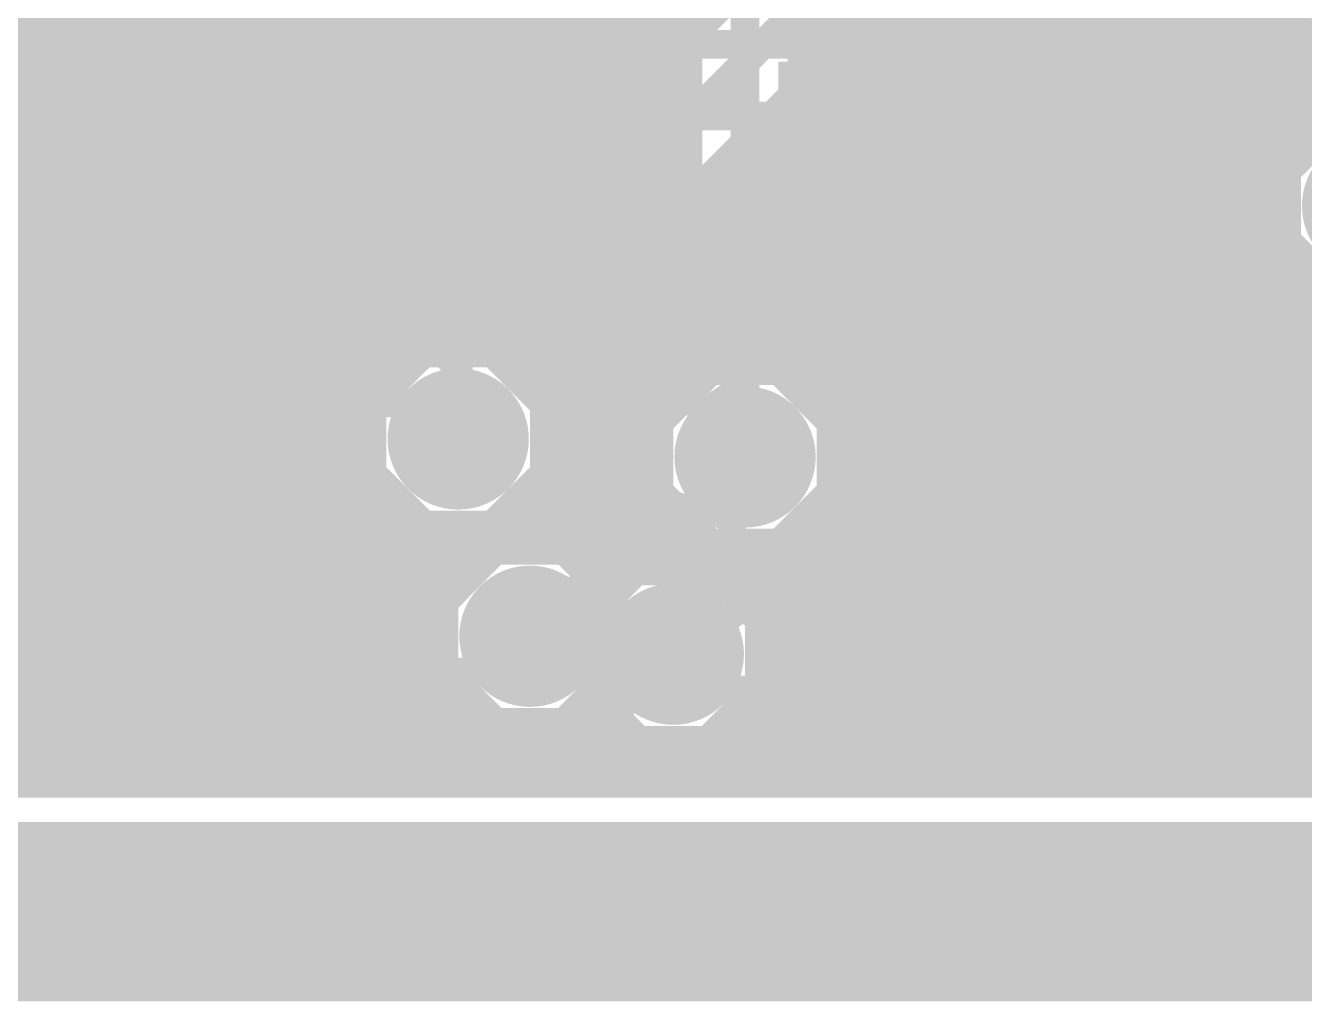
# Model space of a CAD drawing. Extents: x -6 to 196, y -52 to 46.
# Drawn here: x 116.06 to 125.12, y -5.63 to 1.28 of the extents above; entities that cross this region are included whole.
import ezdxf

# ---------------------------------------------------------------- set-up
doc = ezdxf.new("R2010")
doc.units = 0
doc.header["$MEASUREMENT"] = 0
doc.layers.get('0').update_dxf_attribs({"linetype": 'CONTINUOUS'})
for name, color, linetype in [('22-304-1_BOT', 7, 'CONTINUOUS'), ('22-304-1_DRD', 7, 'CONTINUOUS'), ('22-304-1_GND', 6, 'CONTINUOUS'), ('22-304-1_IN1', 4, 'CONTINUOUS'), ('22-304-1_SMT', 5, 'CONTINUOUS'), ('22-304-1_SPT', 10, 'CONTINUOUS'), ('22-304-1_SST', 14, 'CONTINUOUS'), ('22-304-1_TOP', 9, 'CONTINUOUS'), ('THRUHOLE_TAP', 13, 'CONTINUOUS')]:
    doc.layers.add(name, color=color, linetype=linetype)

# ---------------------------------------------------------------- blocks, each defined once
blk = doc.blocks.new('ROUND_57')
at = {"const_width": 0.35052}
blk.add_lwpolyline([(-0.17526, 0, 1), (0.17526, 0, 1)], format="xyb", close=True, dxfattribs=at)
blk = doc.blocks.new('ROUND_83')
at = {"const_width": 0.50038}
blk.add_lwpolyline([(-0.25019, 0, 1), (0.25019, 0, 1)], format="xyb", close=True, dxfattribs=at)
blk = doc.blocks.new('RECTANGLE_5')
blk.add_solid([(0.4826, 0.4064), (0.4826, -0.4064), (-0.4826, 0.4064), (-0.4826, -0.4064)])
blk = doc.blocks.new('ROUND_88')
at = {"const_width": 0.10033}
blk.add_lwpolyline([(-0.050164, 0, 1), (0.050164, 0, 1)], format="xyb", close=True, dxfattribs=at)

msp = doc.modelspace()

# ---------------------------------------------------------------- linework, layer by layer
at = {"layer": '22-304-1_BOT'}
for points, const_width in [([(116.3574, 20.828), (116.3574, -4.064)], 0.254), ([(116.586, 20.828), (116.586, -4.064)], 0.254), ([(116.8146, 20.828), (116.8146, -4.064)], 0.254), ([(117.0432, 20.828), (117.0432, -4.064)], 0.254), ([(117.2718, 20.828), (117.2718, -4.064)], 0.254), ([(121.6152, 20.828), (121.6152, -1.28016)], 0.254), ([(121.8438, 20.828), (121.8438, -4.064)], 0.254), ([(119.507, 16.002), (120.65, 14.859), (120.65, 9.144), (121.158, 8.636), (121.158, -1.778)], 0.2032), ([(118.872, 15.76832), (118.872, -1.02362)], 0.254), ([(119.1006, 15.46098), (119.1006, -0.97536)], 0.254), ([(123.444, 15.32382), (123.444, -4.064)], 0.254), ([(123.6726, 15.27556), (123.6726, -4.064)], 0.254), ([(121.58726, 8.636), (121.58726, -1.25476)], 0.254), ([(116.1288, 8.509), (116.1288, -4.064)], 0.254), ([(120.7008, 8.48614), (120.7008, -1.28016)], 0.254), ([(120.72874, 8.4582), (120.72874, -1.25476)], 0.254), ([(123.9012, 7.07136), (123.9012, -4.064)], 0.254), ([(124.1298, 6.93166), (124.1298, -4.064)], 0.254), ([(124.3584, 6.89356), (124.3584, -4.064)], 0.254), ([(124.587, 6.02996), (124.587, -4.064)], 0.254), ([(124.8156, 5.85978), (124.8156, -4.064)], 0.254), ([(125.0442, 5.80136), (125.0442, 0.381)], 0.254), ([(123.2154, 5.18668), (123.2154, -4.064)], 0.254), ([(122.0724, 4.85902), (122.0724, -4.064)], 0.254), ([(122.9868, 4.8133), (122.9868, -4.064)], 0.254), ([(122.301, 4.70662), (122.301, -4.064)], 0.254), ([(122.7582, 4.68884), (122.7582, -4.064)], 0.254), ([(122.5296, 4.65836), (122.5296, -4.064)], 0.254), ([(120.4722, 4.23164), (120.4722, -2.52222)], 0.254), ([(117.5004, 4.15036), (117.5004, -4.064)], 0.254), ([(119.3292, 4.191), (119.3292, -1.00584)], 0.254), ([(118.6434, 4.02844), (118.6434, -1.17602)], 0.254), ([(119.5578, 3.98018), (119.5578, -1.1303)], 0.254), ([(120.2436, 3.99542), (120.2436, -2.63398)], 0.254), ([(117.729, 3.8862), (117.729, -4.064)], 0.254), ([(119.7864, 3.90398), (119.7864, -1.50368)], 0.254), ([(120.015, 3.90652), (120.015, -2.4892)], 0.254), ([(117.9576, 3.7846), (117.9576, -4.064)], 0.254), ([(118.1862, 3.7719), (118.1862, -4.064)], 0.254), ([(118.4148, 3.84048), (118.4148, -4.064)], 0.254), ([(120.72874, 1.1938), (91.29268, 1.1938)], 0.254), ([(125.45314, 1.1938), (121.58726, 1.1938)], 0.254), ([(120.72874, 0.9652), (91.36634, 0.9652)], 0.254), ([(125.45314, 0.9652), (121.58726, 0.9652)], 0.254), ([(120.72874, 0.7366), (91.42476, 0.7366)], 0.254), ([(125.23978, 0.7366), (121.58726, 0.7366)], 0.254), ([(120.72874, 0.508), (91.4654, 0.508)], 0.254), ([(125.15596, 0.508), (121.58726, 0.508)], 0.254), ([(120.72874, 0.2794), (91.4908, 0.2794)], 0.254), ([(124.98578, 0.2794), (121.58726, 0.2794)], 0.254), ([(120.72874, 0.0508), (98.806, 0.0508)], 0.254), ([(124.92736, 0.0508), (121.58726, 0.0508)], 0.254), ([(120.72874, -0.1778), (99.01428, -0.1778)], 0.254), ([(124.95022, -0.1778), (121.58726, -0.1778)], 0.254), ([(125.0442, -0.381), (125.0442, -4.064)], 0.254), ([(120.72874, -0.4064), (99.09302, -0.4064)], 0.254), ([(125.06198, -0.4064), (121.58726, -0.4064)], 0.254), ([(120.72874, -0.635), (99.08794, -0.635)], 0.254), ([(125.36932, -0.635), (121.58726, -0.635)], 0.254), ([(120.72874, -0.8636), (98.99904, -0.8636)], 0.254), ([(139.15898, -0.8636), (121.58726, -0.8636)], 0.254), ([(118.745, -1.0922), (98.76536, -1.0922)], 0.254), ([(120.72874, -1.0922), (119.507, -1.0922)], 0.254), ([(139.04722, -1.0922), (121.58726, -1.0922)], 0.254), ([(118.53418, -1.3208), (91.24442, -1.3208)], 0.254), ([(120.66016, -1.3208), (119.71528, -1.3208)], 0.254), ([(139.02436, -1.3208), (121.65584, -1.3208)], 0.254), ([(118.45798, -1.5494), (91.14028, -1.5494)], 0.254), ([(120.52046, -1.5494), (119.79402, -1.5494)], 0.254), ([(139.08278, -1.5494), (121.793, -1.5494)], 0.254), ([(118.46052, -1.778), (91.01836, -1.778)], 0.254), ([(119.7864, -1.79832), (119.7864, -2.3876)], 0.254), ([(120.48236, -1.778), (119.78894, -1.778)], 0.254), ([(139.25296, -1.778), (121.83364, -1.778)], 0.254), ([(118.54942, -2.0066), (90.87104, -2.0066)], 0.254), ([(120.52046, -2.0066), (119.70004, -2.0066)], 0.254), ([(140.13434, -2.0066), (121.793, -2.0066)], 0.254), ([(118.6434, -2.12344), (118.6434, -4.064)], 0.254), ([(119.5578, -2.1717), (119.5578, -2.3749)], 0.254), ([(118.78564, -2.2352), (90.69578, -2.2352)], 0.254), ([(118.872, -2.27838), (118.872, -4.064)], 0.254), ([(119.3292, -2.29616), (119.3292, -2.44348)], 0.254), ([(120.66016, -2.2352), (119.46636, -2.2352)], 0.254), ([(120.7008, -2.27584), (120.7008, -2.49936)], 0.254), ([(121.6152, -2.27584), (121.6152, -4.064)], 0.254), ([(139.90574, -2.2352), (121.65584, -2.2352)], 0.254), ([(119.1006, -2.32664), (119.1006, -2.63144)], 0.254), ([(119.29364, -2.4638), (90.49004, -2.4638)], 0.254), ([(139.67714, -2.4638), (119.97436, -2.4638)], 0.254), ([(120.9294, -2.413), (120.9294, -2.55778)], 0.254), ([(121.158, -2.45364), (121.158, -2.72796)], 0.254), ([(121.3866, -2.413), (121.3866, -4.064)], 0.254), ([(119.05742, -2.6924), (90.23858, -2.6924)], 0.254), ([(139.44854, -2.6924), (121.12244, -2.6924)], 0.254), ([(118.96852, -2.921), (89.93124, -2.921)], 0.254), ([(139.21994, -2.921), (121.27738, -2.921)], 0.254), ([(118.96598, -3.1496), (89.53246, -3.1496)], 0.254), ([(137.64768, -3.1496), (121.32564, -3.1496)], 0.254), ([(119.04218, -3.3782), (88.92286, -3.3782)], 0.254), ([(137.2743, -3.3782), (121.29516, -3.3782)], 0.254), ([(119.1006, -3.46456), (119.1006, -4.064)], 0.254), ([(119.253, -3.6068), (17.145, -3.6068)], 0.254), ([(119.3292, -3.65252), (119.3292, -4.064)], 0.254), ([(120.015, -3.6068), (120.015, -4.064)], 0.254), ([(120.1293, -3.6068), (120.015, -3.6068)], 0.254), ([(121.158, -3.62204), (121.158, -4.064)], 0.254), ([(137.14984, -3.6068), (121.1707, -3.6068)], 0.254), ([(119.5578, -3.71856), (119.5578, -4.064)], 0.254), ([(119.7864, -3.70586), (119.7864, -4.064)], 0.254), ([(120.2436, -3.71602), (120.2436, -4.064)], 0.254), ([(120.50268, -3.8354), (17.145, -3.8354)], 0.254), ([(120.4722, -3.82778), (120.4722, -4.064)], 0.254), ([(137.11936, -3.8354), (120.79732, -3.8354)], 0.254), ([(120.9294, -3.78968), (120.9294, -4.064)], 0.254), ([(120.7008, -3.8481), (120.7008, -4.064)], 0.254), ([(137.16762, -4.064), (17.145, -4.064)], 0.254)]:
    msp.add_lwpolyline(points, dxfattribs=dict(at, const_width=const_width))
at = {"layer": '22-304-1_BOT', "const_width": 0.254}
for points in [[(125.30074, 0.81026, 0.1897057), (125.17581, 0.52317)], [(125.30074, 0.81026, 0.1897057), (125.17581, 0.52317)], [(125.17374, 0.52324, 0.2246031), (124.92621, 0)], [(124.92736, 0, 0.4142136), (125.603, -0.67564)], [(119.126, -0.97536, 0.4142136), (118.45036, -1.651)], [(119.80164, -1.651, 0.4142136), (119.126, -0.97536)], [(120.72874, -1.25476, 0.2246031), (120.48121, -1.778)], [(121.83364, -1.778, 0.224604), (121.58653, -1.25565)], [(118.45036, -1.651, 0.4142136), (119.126, -2.32664)], [(119.126, -2.32664, 0.4142136), (119.80164, -1.651)], [(120.48236, -1.778, 0.4142136), (121.158, -2.45364)], [(121.158, -2.45364, 0.4142136), (121.83364, -1.778)], [(119.634, -2.37236, 0.4142136), (118.95836, -3.048)], [(120.19534, -2.67208, 0.2502108), (119.634, -2.37241)], [(120.65, -2.49936, 0.1858575), (120.1969, -2.67381)], [(121.32564, -3.175, 0.4142136), (120.65, -2.49936)], [(118.95836, -3.048, 0.4142136), (119.634, -3.72364)], [(120.65, -3.85064, 0.4142136), (121.32564, -3.175)], [(119.634, -3.72364, 0.1851372), (120.0857, -3.55045)], [(120.08612, -3.55092, 0.2507649), (120.65, -3.8527)]]:
    msp.add_lwpolyline(points, format="xyb", dxfattribs=at)
at = {"layer": '22-304-1_DRD'}
for points, const_width in [([(195.00088, 21.99894), (101.99878, 21.99894), (78.99908, 44.99864), (-4.99872, 44.99864), (-4.99872, -4.99872), (195.00088, -4.99872), (195.00088, 21.99894)], 1.27), ([(125.349, 0.635), (124.968, 0.254)], 0.254), ([(124.968, 0.254), (124.968, -0.254)], 0.254), ([(124.968, -0.254), (125.349, -0.635)], 0.254), ([(118.872, -1.016), (118.491, -1.397)], 0.254), ([(119.38, -1.016), (118.872, -1.016)], 0.254), ([(119.761, -1.397), (119.38, -1.016)], 0.254), ([(120.904, -1.143), (120.523, -1.524)], 0.254), ([(121.412, -1.143), (120.904, -1.143)], 0.254), ([(121.793, -1.524), (121.412, -1.143)], 0.254), ([(118.491, -1.397), (118.491, -1.905)], 0.254), ([(119.761, -1.905), (119.761, -1.397)], 0.254), ([(120.523, -1.524), (120.523, -2.032)], 0.254), ([(121.793, -2.032), (121.793, -1.524)], 0.254), ([(118.491, -1.905), (118.872, -2.286)], 0.254), ([(119.38, -2.286), (119.761, -1.905)], 0.254), ([(120.523, -2.032), (120.904, -2.413)], 0.254), ([(121.412, -2.413), (121.793, -2.032)], 0.254), ([(118.872, -2.286), (119.38, -2.286)], 0.254), ([(119.38, -2.413), (118.999, -2.794)], 0.254), ([(119.888, -2.413), (119.38, -2.413)], 0.254), ([(120.269, -2.794), (119.888, -2.413)], 0.254), ([(120.904, -2.413), (121.412, -2.413)], 0.254), ([(120.396, -2.54), (120.015, -2.921)], 0.254), ([(120.904, -2.54), (120.396, -2.54)], 0.254), ([(121.285, -2.921), (120.904, -2.54)], 0.254), ([(118.999, -2.794), (118.999, -3.302)], 0.254), ([(120.269, -3.302), (120.269, -2.794)], 0.254), ([(120.015, -2.921), (120.015, -3.429)], 0.254), ([(121.285, -3.429), (121.285, -2.921)], 0.254), ([(118.999, -3.302), (119.38, -3.683)], 0.254), ([(119.888, -3.683), (120.269, -3.302)], 0.254), ([(120.015, -3.429), (120.396, -3.81)], 0.254), ([(120.904, -3.81), (121.285, -3.429)], 0.254), ([(119.38, -3.683), (119.888, -3.683)], 0.254), ([(120.396, -3.81), (120.904, -3.81)], 0.254)]:
    msp.add_lwpolyline(points, dxfattribs=dict(at, const_width=const_width))
at = {"layer": '22-304-1_GND', "const_width": 1.27}
msp.add_lwpolyline([(195.00088, 21.99894), (101.99878, 21.99894), (78.99908, 44.99864), (-4.99872, 44.99864), (-4.99872, -4.99872), (195.00088, -4.99872), (195.00088, 21.99894)], dxfattribs=at)
at = {"layer": '22-304-1_IN1'}
for points, const_width in [([(137.795, 3.81), (133.477, 3.81), (132.461, 2.794), (125.222, 2.794), (123.571, 1.143), (91.948, 1.143), (89.662, 3.429), (80.899, 3.429), (80.01, 4.318), (66.421, 4.318), (65.786, 4.953), (22.098, 4.953), (21.844, 5.207), (20.32, 5.207)], 0.2032), ([(136.04494, 2.286), (125.349, 2.286), (123.698, 0.635), (91.694, 0.635), (89.408, 2.921), (80.645, 2.921), (79.756, 3.81), (66.294, 3.81), (65.659, 4.445), (21.082, 4.445)], 0.2032), ([(119.634, -3.048), (119.38, -3.302), (72.644, -3.302), (65.405, 3.937), (58.62574, 3.937), (57.21096, 2.51968)], 0.2032), ([(127.508, 0.762), (125.095, 0.762), (123.952, -0.381), (99.568, -0.381), (98.679, -1.27), (92.837, -1.27), (89.154, 2.413), (80.137, 2.413), (79.248, 3.302), (77.597, 3.302), (76.2, 1.905)], 0.2032), ([(125.603, 0), (124.714, -0.889), (99.695, -0.889), (98.806, -1.778), (92.583, -1.778), (88.9, 1.905), (78.74, 1.905)], 0.2032), ([(144.78, -0.381), (144.526, -0.127), (129.667, -0.127), (127.762, 1.778), (125.476, 1.778), (123.825, 0.127), (98.933, 0.127), (98.425, -0.381), (98.425, -0.508)], 0.2032), ([(57.21096, 0.02032), (57.25668, 0.02032), (61.087, -3.81), (120.015, -3.81), (120.65, -3.175)], 0.2032), ([(121.158, -1.778), (120.65, -2.286), (119.38, -2.286), (118.872, -2.794), (75.819, -2.794), (73.66, -0.635)], 0.2032), ([(119.126, -1.651), (118.872, -1.397), (99.822, -1.397), (98.933, -2.286), (80.391, -2.286), (78.74, -0.635)], 0.2032), ([(125.53442, -0.6731), (125.02134, -1.18618)], 0.254), ([(125.222, -0.98552), (125.222, -3.95478)], 0.254), ([(139.04722, -1.0922), (125.11532, -1.0922)], 0.254), ([(124.9934, -1.21412), (124.9934, -3.95478)], 0.254), ([(124.714, -1.31826), (121.6533, -1.31826)], 0.254), ([(139.02436, -1.3208), (121.65584, -1.3208)], 0.254), ([(121.793, -1.31826), (121.793, -1.54432)], 0.254), ([(122.0216, -1.31826), (122.0216, -3.95732)], 0.254), ([(122.2502, -1.31826), (122.2502, -3.95732)], 0.254), ([(122.4788, -1.31826), (122.4788, -3.95732)], 0.254), ([(122.7074, -1.31826), (122.7074, -3.95732)], 0.254), ([(122.936, -1.31826), (122.936, -3.95732)], 0.254), ([(123.1646, -1.31826), (123.1646, -3.95478)], 0.254), ([(123.3932, -1.31826), (123.3932, -3.95478)], 0.254), ([(123.6218, -1.31826), (123.6218, -3.95478)], 0.254), ([(123.8504, -1.31826), (123.8504, -3.95478)], 0.254), ([(124.079, -1.31826), (124.079, -3.95478)], 0.254), ([(124.3076, -1.31826), (124.3076, -3.95478)], 0.254), ([(124.5362, -1.31826), (124.5362, -3.95478)], 0.254), ([(124.7648, -1.31318), (124.7648, -3.95478)], 0.254), ([(139.08278, -1.5494), (121.793, -1.5494)], 0.254), ([(139.25296, -1.778), (121.83364, -1.778)], 0.254), ([(193.802, -2.0066), (121.793, -2.0066)], 0.254), ([(121.793, -2.01168), (121.793, -3.95732)], 0.254), ([(193.802, -2.2352), (121.65584, -2.2352)], 0.254), ([(121.5644, -2.31902), (121.5644, -3.95732)], 0.254), ([(121.08942, -2.4511), (120.96496, -2.57556)], 0.254), ([(193.802, -2.4638), (121.07672, -2.4638)], 0.254), ([(121.1072, -2.4511), (121.1072, -2.67716)], 0.254), ([(121.3358, -2.43078), (121.3358, -3.95732)], 0.254), ([(193.802, -2.6924), (121.12244, -2.6924)], 0.254), ([(193.802, -2.921), (121.27738, -2.921)], 0.254), ([(137.64768, -3.1496), (121.32564, -3.1496)], 0.254), ([(137.2743, -3.3782), (121.29516, -3.3782)], 0.254), ([(137.14984, -3.6068), (121.1707, -3.6068)], 0.254), ([(121.1072, -3.67284), (121.1072, -3.95732)], 0.254), ([(137.11936, -3.8354), (120.79732, -3.8354)], 0.254), ([(120.8786, -3.81), (120.8786, -3.95732)], 0.254), ([(120.58142, -3.8481), (120.4722, -3.95732)], 0.254), ([(120.65, -3.85064), (120.65, -3.95732)], 0.254), ([(137.13206, -3.94462), (120.4722, -3.95732)], 0.254)]:
    msp.add_lwpolyline(points, dxfattribs=dict(at, const_width=const_width))
at = {"layer": '22-304-1_IN1', "const_width": 0.254}
for points in [[(124.714, -1.31826, 0.1989124), (125.01753, -1.19253)], [(124.714, -1.31826, 0.1989124), (125.01753, -1.19253)], [(121.83364, -1.778, 0.1892583), (121.65319, -1.31836)], [(121.158, -2.45364, 0.4142136), (121.83364, -1.778)], [(121.08942, -2.4511, 0.0253896), (121.158, -2.45458)], [(121.32564, -3.175, 0.278648), (120.96496, -2.57556)], [(120.65, -3.85064, 0.4142136), (121.32564, -3.175)], [(120.58142, -3.8481, 0.0253896), (120.65, -3.85158)]]:
    msp.add_lwpolyline(points, format="xyb", dxfattribs=at)
at = {"layer": '22-304-1_SST'}
for points, const_width in [([(123.3805, -0.1905), (123.3805, 2.7305), (121.7422, 2.7305), (121.7422, -0.1905), (123.3805, -0.1905)], 0.1524), ([(117.2845, 2.0955), (117.2845, -0.8255), (118.9228, -0.8255), (118.9228, 2.0955), (117.2845, 2.0955)], 0.1524), ([(116.0272, 1.905), (116.0272, 0.254)], 0.254), ([(116.2558, 1.905), (116.2558, 0.254)], 0.254), ([(116.4844, 1.905), (116.4844, 0.254)], 0.254), ([(116.713, 1.905), (116.713, 0.254)], 0.254), ([(116.713, 1.27), (104.267, 1.27)], 0.254), ([(123.8504, 1.00076), (124.8664, 0.64516), (124.8664, 1.12014)], 0.1524), ([(116.713, 1.0414), (104.267, 1.0414)], 0.254), ([(120.45442, 0.9017), (121.47042, 0.5461), (121.47042, 1.02108)], 0.1524), ([(116.713, 0.8128), (104.267, 0.8128)], 0.254), ([(116.713, 0.5842), (104.267, 0.5842)], 0.254), ([(116.713, 0.3556), (104.267, 0.3556)], 0.254), ([(116.713, 0.254), (104.267, 0.254)], 0.254), ([(124.02058, 0.28194), (123.8504, 0.16256), (123.8504, -0.07366), (124.02058, -0.1905), (124.19076, -0.1905), (124.52858, 0.04572), (124.8664, -0.1905), (124.8664, 0.28194)], 0.1524), ([(120.45442, -0.17272), (120.45442, 0.0635)], 0.1524), ([(120.45442, -0.05334), (121.47042, -0.05334), (121.30024, 0.0635)], 0.1524), ([(116.713, -0.254), (104.267, -0.254), (104.267, -1.905)], 0.254), ([(116.0272, -0.254), (116.0272, -1.905)], 0.254), ([(116.2558, -0.254), (116.2558, -1.905)], 0.254), ([(116.4844, -0.254), (116.4844, -1.905)], 0.254), ([(116.713, -0.254), (116.713, -1.905)], 0.254), ([(116.713, -0.4318), (104.267, -0.4318)], 0.254), ([(123.3805, -3.3655), (123.3805, -0.4445), (121.7422, -0.4445), (121.7422, -3.3655), (123.3805, -3.3655)], 0.1524), ([(123.6345, -0.4445), (123.6345, -3.3655), (125.2728, -3.3655), (125.2728, -0.4445), (123.6345, -0.4445)], 0.1524), ([(116.713, -0.6604), (104.267, -0.6604)], 0.254), ([(116.713, -0.889), (104.267, -0.889)], 0.254), ([(120.58142, -0.93472), (120.58142, -1.29032), (120.74906, -1.40716), (120.91924, -1.40716), (121.08942, -1.29032), (121.08942, -0.93472), (120.07342, -0.93472)], 0.1524), ([(116.713, -1.1176), (104.267, -1.1176)], 0.254), ([(117.7544, -1.21666), (117.7544, -1.57226), (117.92458, -1.6891), (118.09476, -1.6891), (118.2624, -1.57226), (118.2624, -1.21666), (117.2464, -1.21666)], 0.1524), ([(120.58142, -1.22936), (120.07342, -1.40716)], 0.1524), ([(116.713, -1.3462), (104.267, -1.3462)], 0.254), ([(116.713, -1.5748), (104.267, -1.5748)], 0.254), ([(117.7544, -1.5113), (117.2464, -1.6891)], 0.1524), ([(116.713, -1.8034), (104.267, -1.8034)], 0.254), ([(120.07342, -1.88976), (121.08942, -2.24536), (121.08942, -1.77292)], 0.1524), ([(116.713, -1.905), (104.267, -1.905)], 0.254), ([(117.41658, -2.05486), (117.2464, -2.11328), (117.2464, -2.46888), (117.41658, -2.5273), (117.7544, -2.5273), (117.92458, -2.41046), (117.92458, -2.05486), (118.2624, -2.05486), (118.2624, -2.5273)], 0.1524), ([(120.07342, -2.78892), (120.24106, -2.66954), (120.41124, -2.61112), (120.74906, -2.61112), (120.91924, -2.66954), (121.08942, -2.78892), (121.08942, -2.90576), (120.91924, -3.02514), (120.74906, -3.08356), (120.41124, -3.08356), (120.24106, -3.02514), (120.07342, -2.90576), (120.07342, -2.78892)], 0.1524), ([(117.7544, -2.95148), (117.7544, -3.30708), (117.58676, -3.3655), (117.41658, -3.3655), (117.2464, -3.30708), (117.2464, -2.95148), (117.41658, -2.89306), (117.58676, -2.89306), (118.2624, -3.12928)], 0.1524)]:
    msp.add_lwpolyline(points, dxfattribs=dict(at, const_width=const_width))
at = {"layer": '22-304-1_TOP'}
for points, const_width in [([(116.459, 17.22374), (116.459, -3.50774)], 0.254), ([(133.985, -2.6162), (133.985, -2.667), (132.715, -3.937), (97.028, -3.937), (91.948, 1.143), (91.948, 5.08), (89.535, 7.493), (86.995, 7.493), (85.217, 9.271), (85.217, 10.922), (85.598, 11.303), (86.233, 11.303), (86.36, 11.43)], 0.2032), ([(118.11, -0.0762), (120.0658, -0.0762), (121.412, 1.27), (124.333, 1.27), (124.841, 1.778), (124.841, 3.302), (123.698, 4.445), (123.698, 8.001), (125.349, 9.652), (126.111, 9.652), (126.46914, 9.29386), (127.5588, 9.29386)], 0.2032), ([(116.6876, 9.34974), (116.6876, -3.50774)], 0.254), ([(116.9162, 9.34974), (116.9162, -3.50774)], 0.254), ([(117.1448, 9.34974), (117.1448, -3.50774)], 0.254), ([(116.2304, 8.74268), (116.2304, -3.50774)], 0.254), ([(116.0018, 8.3693), (116.0018, -3.50774)], 0.254), ([(118.9736, 8.28294), (118.9736, 0.35306)], 0.254), ([(119.2022, 8.28294), (119.2022, 0.35306)], 0.254), ([(127.5588, 6.29158), (126.56058, 6.29158), (126.111, 5.842), (126.111, 1.524), (125.1458, 0.5588), (122.555, 0.5588)], 0.2032), ([(118.11, 5.6388), (118.11, 4.445), (118.11, 1.3462)], 0.2032), ([(120.5738, 4.90474), (120.5738, 1.03632)], 0.254), ([(120.8024, 4.90474), (120.8024, 1.26492)], 0.254), ([(118.11, 1.3462), (118.11, 4.445)], 0.2032), ([(119.4308, 4.07416), (119.4308, 0.35306)], 0.254), ([(120.3452, 4.07416), (120.3452, 0.80772)], 0.254), ([(119.6594, 3.93446), (119.6594, 0.35306)], 0.254), ([(119.888, 3.89636), (119.888, 0.35306)], 0.254), ([(120.1166, 3.93446), (120.1166, 0.57912)], 0.254), ([(117.29974, 2.08026), (117.29974, 0.65786)], 0.254), ([(118.92026, 2.08026), (118.92026, 0.65786)], 0.254), ([(121.10974, 1.57226), (119.888, 0.35306)], 0.254), ([(117.29974, 1.3208), (98.85426, 1.3208)], 0.254), ([(120.85574, 1.3208), (118.92026, 1.3208)], 0.254), ([(117.29974, 1.0922), (98.85426, 1.0922)], 0.254), ([(120.62714, 1.0922), (118.92026, 1.0922)], 0.254), ([(117.29974, 0.8636), (98.85426, 0.8636)], 0.254), ([(120.39854, 0.8636), (118.92026, 0.8636)], 0.254), ([(121.5898, 0.84074), (120.37314, -0.37338)], 0.254), ([(121.74474, 0.84074), (121.5898, 0.84074)], 0.254), ([(121.7168, 0.84074), (121.7168, -1.397)], 0.254), ([(121.74474, 0.84074), (121.74474, -0.17526)], 0.254), ([(121.4882, 0.73914), (121.4882, -1.18618)], 0.254), ([(117.29974, 0.635), (98.85426, 0.635)], 0.254), ([(117.29974, 0.65786), (117.29974, 0.61214)], 0.254), ([(117.29974, 0.61214), (117.29974, -0.81026)], 0.254), ([(118.92026, 0.65786), (118.92026, 0.61214)], 0.254), ([(120.16994, 0.635), (118.92026, 0.635)], 0.254), ([(118.92026, 0.61214), (118.92026, 0.35306)], 0.254), ([(121.74474, 0.635), (121.38152, 0.635)], 0.254), ([(121.2596, 0.51054), (121.2596, -1.10998)], 0.254), ([(122.555, 0.5588), (122.555, -1.1938)], 0.2032), ([(117.29974, 0.4064), (98.85426, 0.4064)], 0.254), ([(119.94134, 0.4064), (118.92026, 0.4064)], 0.254), ([(119.888, 0.35306), (118.92026, 0.35306)], 0.254), ([(121.74474, 0.4064), (121.15292, 0.4064)], 0.254), ([(121.031, 0.28194), (121.031, -1.11252)], 0.254), ([(117.29974, 0.1778), (98.85426, 0.1778)], 0.254), ([(121.74474, 0.1778), (120.92432, 0.1778)], 0.254), ([(123.36526, 0.12954), (123.36526, -0.17526)], 0.254), ([(124.93752, 0.12954), (123.36526, 0.12954)], 0.254), ([(123.5456, 0.12954), (123.5456, -2.99974)], 0.254), ([(123.7742, 0.12954), (123.7742, -0.45974)], 0.254), ([(124.0028, 0.12954), (124.0028, -0.45974)], 0.254), ([(124.2314, 0.12954), (124.2314, -0.45974)], 0.254), ([(124.46, 0.12954), (124.46, -0.45974)], 0.254), ([(124.6886, 0.12954), (124.6886, -0.45974)], 0.254), ([(124.9172, 0.12954), (124.9172, -0.45974)], 0.254), ([(120.8024, 0.05334), (120.8024, -1.20142)], 0.254), ([(117.29974, -0.0508), (98.92284, -0.0508)], 0.254), ([(118.11, -0.0762), (118.11, -0.127), (119.126, -1.143), (119.126, -1.651)], 0.2032), ([(121.74474, -0.0508), (120.69572, -0.0508)], 0.254), ([(124.92736, -0.0508), (123.36526, -0.0508)], 0.254), ([(120.5738, -0.17272), (120.5738, -1.43764)], 0.254), ([(122.12574, -0.17526), (121.74474, -0.17526)], 0.254), ([(121.9454, -0.17526), (121.9454, -0.45974)], 0.254), ([(122.12574, -0.17526), (122.12574, -0.45974)], 0.254), ([(123.36526, -0.17526), (122.98426, -0.17526)], 0.254), ([(122.98426, -0.17526), (122.98426, -0.45974)], 0.254), ([(123.0884, -0.17526), (123.0884, -0.45974)], 0.254), ([(123.317, -0.17526), (123.317, -0.45974)], 0.254), ([(117.29974, -0.2794), (99.06, -0.2794)], 0.254), ([(122.12574, -0.2794), (120.46712, -0.2794)], 0.254), ([(124.98578, -0.2794), (122.98426, -0.2794)], 0.254), ([(120.3452, -0.40132), (120.3452, -1.98374)], 0.254), ([(122.12574, -0.45974), (121.74474, -0.45974)], 0.254), ([(121.74474, -0.45974), (121.74474, -1.44272)], 0.254), ([(123.36526, -0.45974), (122.98426, -0.45974)], 0.254), ([(123.36526, -0.45974), (123.36526, -1.88214)], 0.254), ([(123.64974, -0.45974), (123.64974, -1.88214)], 0.254), ([(125.1077, -0.45974), (123.64974, -0.45974)], 0.254), ([(117.29974, -0.508), (99.10064, -0.508)], 0.254), ([(120.0658, -0.50546), (119.09298, -0.50546)], 0.254), ([(119.09298, -0.50546), (119.42318, -0.83566)], 0.254), ([(121.74474, -0.508), (119.09552, -0.508)], 0.254), ([(119.2022, -0.50546), (119.2022, -0.61214)], 0.254), ([(119.4308, -0.50546), (119.4308, -0.84074)], 0.254), ([(119.6594, -0.50546), (119.6594, -1.23444)], 0.254), ([(119.888, -0.50546), (119.888, -2.18694)], 0.254), ([(120.1166, -0.50038), (120.1166, -2.01168)], 0.254), ([(123.64974, -0.508), (123.36526, -0.508)], 0.254), ([(117.29974, -0.7366), (99.06, -0.7366)], 0.254), ([(121.74474, -0.7366), (119.32412, -0.7366)], 0.254), ([(123.64974, -0.7366), (123.36526, -0.7366)], 0.254), ([(118.1862, -0.81026), (117.29974, -0.81026)], 0.254), ([(117.3734, -0.81026), (117.3734, -3.50774)], 0.254), ([(117.602, -0.81026), (117.602, -3.50774)], 0.254), ([(117.8306, -0.81026), (117.8306, -3.50774)], 0.254), ([(118.0592, -0.81026), (118.0592, -3.50774)], 0.254), ([(118.1862, -0.81026), (118.60022, -1.22428)], 0.254), ([(118.2878, -0.90932), (118.2878, -3.50774)], 0.254), ([(118.34114, -0.9652), (98.92284, -0.9652)], 0.254), ([(121.74474, -0.9652), (119.51462, -0.9652)], 0.254), ([(123.64974, -0.9652), (123.36526, -0.9652)], 0.254), ([(118.56974, -1.1938), (94.88932, -1.1938)], 0.254), ([(118.5164, -1.13792), (118.5164, -1.35636)], 0.254), ([(120.81764, -1.1938), (119.62384, -1.1938)], 0.254), ([(121.74474, -1.1938), (121.49836, -1.1938)], 0.254), ([(123.64974, -1.1938), (123.36526, -1.1938)], 0.254), ([(126.365, -1.1938), (124.46, -1.1938)], 0.2032), ([(118.48846, -1.4224), (95.11792, -1.4224)], 0.254), ([(120.58142, -1.4224), (119.761, -1.4224)], 0.254), ([(123.64974, -1.4224), (123.36526, -1.4224)], 0.254), ([(118.45036, -1.651), (95.34652, -1.651)], 0.254), ([(120.49252, -1.651), (119.80164, -1.651)], 0.254), ([(123.64974, -1.651), (123.36526, -1.651)], 0.254), ([(118.48846, -1.8796), (95.57512, -1.8796)], 0.254), ([(120.48998, -1.8796), (119.761, -1.8796)], 0.254), ([(123.64974, -1.8796), (123.36526, -1.8796)], 0.254), ([(123.36526, -1.88214), (123.36526, -1.92786)], 0.254), ([(123.36526, -1.92786), (123.36526, -2.99974)], 0.254), ([(123.64974, -1.88214), (123.64974, -1.92786)], 0.254), ([(123.64974, -1.92786), (123.64974, -2.99974)], 0.254), ([(124.46, -2.6162), (124.5108, -2.6162), (125.222, -1.905), (127.5588, -1.905), (128.27, -2.6162)], 0.2032), ([(118.5164, -1.9431), (118.5164, -3.50774)], 0.254), ([(120.51284, -1.98374), (120.269, -1.98374)], 0.254), ([(118.62816, -2.1082), (95.80372, -2.1082)], 0.254), ([(119.96674, -2.1082), (119.62384, -2.1082)], 0.254), ([(119.6594, -2.06756), (119.6594, -2.37236)], 0.254), ([(119.96674, -2.11074), (119.70004, -2.3749)], 0.254), ([(123.64974, -2.1082), (123.36526, -2.1082)], 0.254), ([(118.745, -2.2098), (118.745, -3.50774)], 0.254), ([(119.4308, -2.25552), (119.4308, -2.40284)], 0.254), ([(119.73814, -2.3368), (96.03232, -2.3368)], 0.254), ([(118.9736, -2.30886), (118.9736, -2.90068)], 0.254), ([(119.2022, -2.32156), (119.2022, -2.5273)], 0.254), ([(123.64974, -2.3368), (123.36526, -2.3368)], 0.254), ([(122.555, -2.6162), (122.555, -2.54), (121.031, -2.54), (120.904, -2.413), (120.269, -2.413), (119.634, -3.048)], 0.2032), ([(119.15902, -2.5654), (96.26092, -2.5654)], 0.254), ([(123.64974, -2.5654), (123.36526, -2.5654)], 0.254), ([(120.65, -3.175), (120.904, -3.429), (125.603, -3.429), (126.365, -2.667), (126.365, -2.6162)], 0.2032), ([(123.64974, -2.6162), (124.46, -2.6162)], 0.254), ([(125.27026, -2.6162), (124.46, -2.6162)], 0.254), ([(119.00662, -2.794), (96.48952, -2.794)], 0.254), ([(123.64974, -2.794), (123.36526, -2.794)], 0.254), ([(118.95836, -3.0226), (96.71812, -3.0226)], 0.254), ([(123.64974, -2.99974), (123.36526, -2.99974)], 0.254), ([(118.9736, -3.19532), (118.9736, -3.50774)], 0.254), ([(118.98884, -3.2512), (96.94672, -3.2512)], 0.254), ([(119.1133, -3.4798), (97.17532, -3.4798)], 0.254), ([(119.1387, -3.50774), (97.2058, -3.50774)], 0.254)]:
    msp.add_lwpolyline(points, dxfattribs=dict(at, const_width=const_width))
at = {"layer": '22-304-1_TOP', "const_width": 0.254}
for points in [[(124.93752, 0.12954, 0.0481001), (124.92503, 0)], [(124.92736, 0, 0.1892572), (125.1078, -0.45964)], [(120.0658, -0.50546, 0.1989124), (120.36933, -0.37973)], [(119.55272, -1.12776, 0.1896515), (119.42793, -0.84107)], [(119.55272, -1.12776, 0.1896515), (119.42793, -0.84107)], [(121.158, -1.10236, 0.4142136), (120.48236, -1.778)], [(121.74474, -1.44272, 0.2691426), (121.158, -1.10222)], [(119.80164, -1.651, 0.2253676), (119.55301, -1.1274)], [(118.60022, -1.22428, 0.1721126), (118.44885, -1.651)], [(118.45036, -1.651, 0.4142136), (119.126, -2.32664)], [(119.126, -2.32664, 0.4142136), (119.80164, -1.651)], [(120.48236, -1.778, 0.0773287), (120.5143, -1.98327)], [(120.269, -1.98374, 0.1989124), (119.96547, -2.10947)], [(119.634, -2.37236, 0.4142136), (118.95836, -3.048)], [(119.70004, -2.3749, 0.0244549), (119.634, -2.37167)], [(118.95836, -3.048, 0.1892572), (119.1388, -3.50764)]]:
    msp.add_lwpolyline(points, format="xyb", dxfattribs=at)

# ---------------------------------------------------------------- block references
at = {"layer": '22-304-1_BOT'}
for p in [(119.126, -1.651), (121.158, -1.778), (119.634, -3.048), (120.65, -3.175)]:
    msp.add_blockref('ROUND_57', p, dxfattribs=at)
at = {"layer": '22-304-1_GND'}
for p in [(125.603, 0), (119.126, -1.651), (121.158, -1.778), (119.634, -3.048), (120.65, -3.175)]:
    msp.add_blockref('ROUND_83', p, dxfattribs=at)
at = {"layer": '22-304-1_IN1'}
for p in [(119.126, -1.651), (121.158, -1.778), (119.634, -3.048), (120.65, -3.175)]:
    msp.add_blockref('ROUND_57', p, dxfattribs=at)
at = {"layer": '22-304-1_SMT'}
for p in [(118.11, 1.3462), (122.555, 0.5588), (118.11, -0.0762), (122.555, -1.1938), (124.46, -1.1938), (122.555, -2.6162), (124.46, -2.6162)]:
    msp.add_blockref('RECTANGLE_5', p, dxfattribs=at)
at = {"layer": '22-304-1_SPT'}
for p in [(118.11, 1.3462), (122.555, 0.5588), (118.11, -0.0762), (122.555, -1.1938), (124.46, -1.1938), (122.555, -2.6162), (124.46, -2.6162)]:
    msp.add_blockref('RECTANGLE_5', p, dxfattribs=at)
at = {"layer": '22-304-1_TOP'}
for name, p in [('RECTANGLE_5', (118.11, 1.3462)), ('RECTANGLE_5', (122.555, 0.5588)), ('RECTANGLE_5', (118.11, -0.0762)), ('RECTANGLE_5', (122.555, -1.1938)), ('RECTANGLE_5', (124.46, -1.1938)), ('ROUND_57', (119.126, -1.651)), ('ROUND_57', (121.158, -1.778)), ('RECTANGLE_5', (122.555, -2.6162)), ('RECTANGLE_5', (124.46, -2.6162)), ('ROUND_57', (119.634, -3.048)), ('ROUND_57', (120.65, -3.175))]:
    msp.add_blockref(name, p, dxfattribs=at)
at = {"layer": 'THRUHOLE_TAP'}
for p in [(119.126, -1.651), (121.158, -1.778), (119.634, -3.048), (120.65, -3.175)]:
    msp.add_blockref('ROUND_88', p, dxfattribs=at)

doc.saveas('drawing.dxf')
